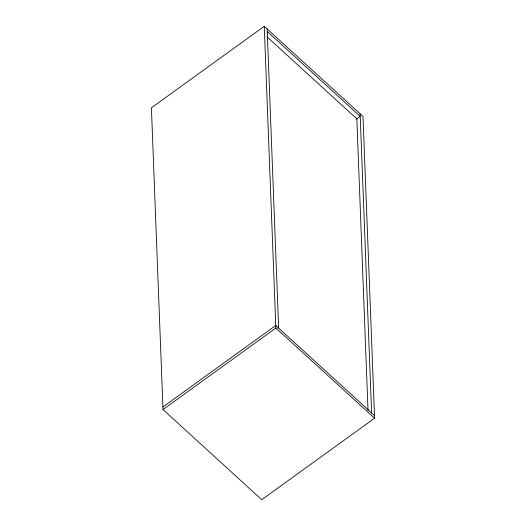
<?xml version="1.0" encoding="UTF-8"?>
<svg xmlns="http://www.w3.org/2000/svg" width="526" height="526" viewBox="0 0 526 526"><rect width="100%" height="100%" fill="white"/><g stroke="black" fill="none" stroke-linecap="round" stroke-linejoin="round"><path stroke-width="0.79" d="M264.262 26.3L151.409 107.81L163.001 409.544L261.738 499.7L374.591 418.19L362.999 116.456L264.262 26.3L275.854 328.033L374.591 418.19M356.233 119.27L360.218 116.391L267.241 31.494M162.902 406.979L275.755 325.469L374.492 415.625M163.001 409.544L275.854 328.033M266.873 36.695L356.832 118.837L368.036 410.53M360.119 113.833L371.612 412.995M267.142 28.93L278.635 328.099"/></g></svg>
